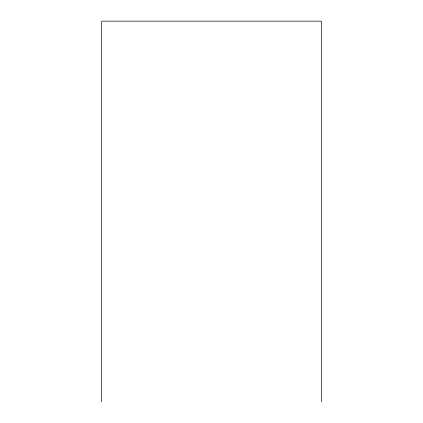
<?xml version="1.0" encoding="UTF-8"?>
<svg xmlns="http://www.w3.org/2000/svg" width="423" height="423" viewBox="0 0 423 423"><rect width="100%" height="100%" fill="white"/><g stroke="black" fill="none" stroke-linecap="round" stroke-linejoin="round"><path stroke-width="0.63" d="M321.353 401.85L321.353 21.15L101.647 21.15L101.647 401.85"/></g></svg>
